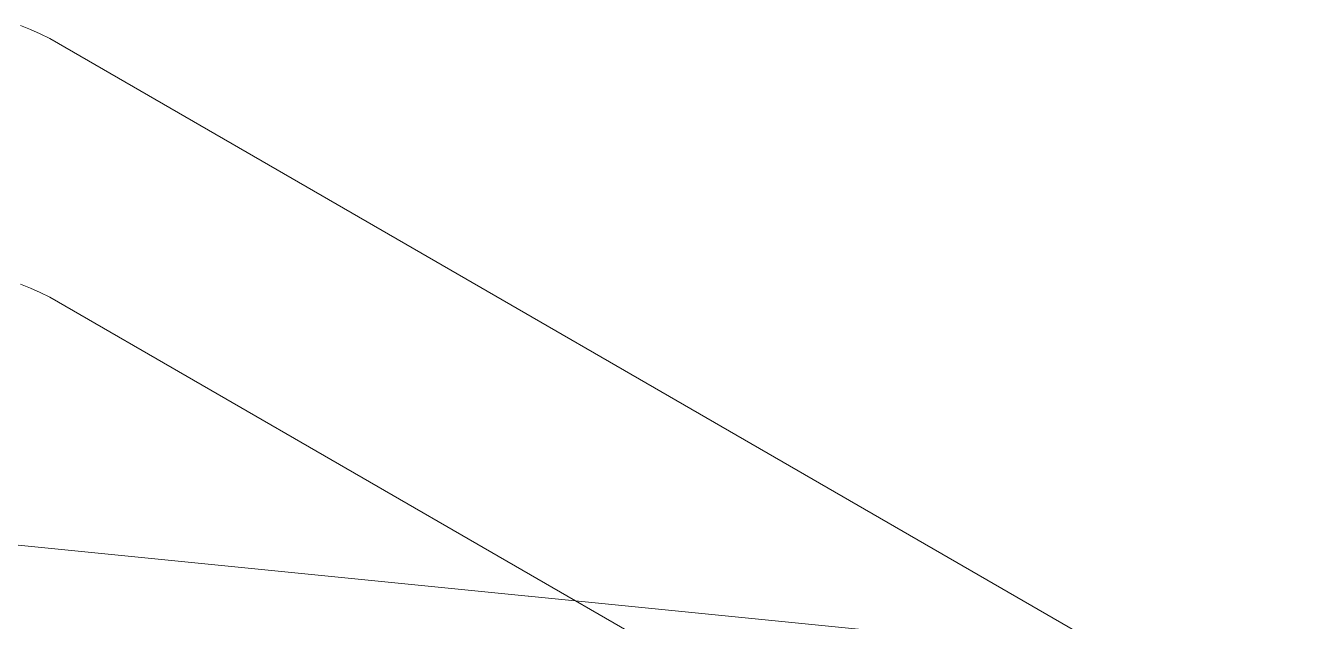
# Model space of a CAD drawing. Header units: millimetres. Extents: x -263 to 4879, y -277 to 2995.
# Drawn here: x 3998.19 to 4026.84, y 2133.65 to 2147.08 of the extents above; entities that cross this region are included whole.
import ezdxf

# ---------------------------------------------------------------- set-up
doc = ezdxf.new("R2010")
doc.units = ezdxf.units.MM
doc.layers.add('ZANO_R', color=7, linetype='Continuous', lineweight=0)

msp = doc.modelspace()

# ---------------------------------------------------------------- linework, layer by layer
at = {"layer": 'ZANO_R'}
for p, q in [((3998.08, 2147.08), (3998.305, 2146.99)), ((3998.305, 2146.99), (3998.527, 2146.892)), ((3998.527, 2146.892), (3998.745, 2146.786)), ((3998.745, 2146.786), (4159.93, 2053.725)), ((3998.08, 2141.254), (3998.305, 2141.163)), ((3998.305, 2141.163), (3998.527, 2141.065)), ((3998.527, 2141.065), (3998.745, 2140.959)), ((3998.745, 2140.959), (4159.93, 2047.899)), ((4078.523, 2127.346), (3969.36, 2138.227))]:
    msp.add_line(p, q, dxfattribs=at)

doc.saveas('drawing.dxf')
